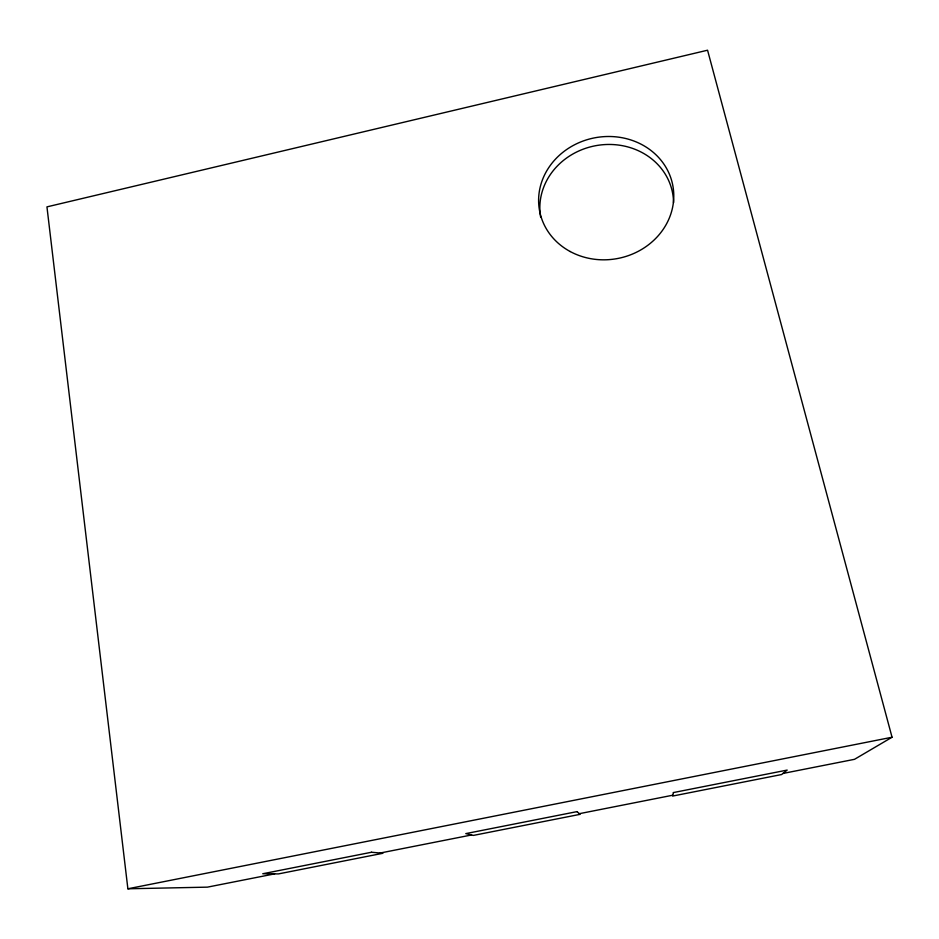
<?xml version="1.0" encoding="UTF-8"?>
<svg xmlns="http://www.w3.org/2000/svg" width="939" height="939" viewBox="0 0 939 939"><rect width="100%" height="100%" fill="white"/><g stroke="black" fill="none" stroke-linecap="round" stroke-linejoin="round"><path stroke-width="1.41" d="M274.622 873.88L207.425 887.144L127.88 888.787L46.95 206.873L707.56 50.213L892.05 737.232L854.502 759.322L782.973 773.454M127.88 888.787L892.05 737.232M380.131 853.035L471.542 834.971M579.363 813.679L672.782 795.216M540.618 217.003A67.068 60.847 -10.9 0 1 601.277 144.876A67.068 60.847 -10.9 0 1 673.556 202.73M673.416 792.563L672.57 796.072L781.624 774.534L787.175 770.086L673.416 792.563M371.527 852.248L262.756 873.751L278.413 873.916L382.877 853.281L371.527 852.248M577.016 811.625L465.791 833.609L473.385 835.405L580.102 814.336L577.016 811.625M570.196 251.535A67.808 61.422 -11 0 0 673.733 198.199A67.808 61.422 -11 0 0 574.656 144.723A67.808 61.422 -11 0 0 570.196 251.535"/></g></svg>
